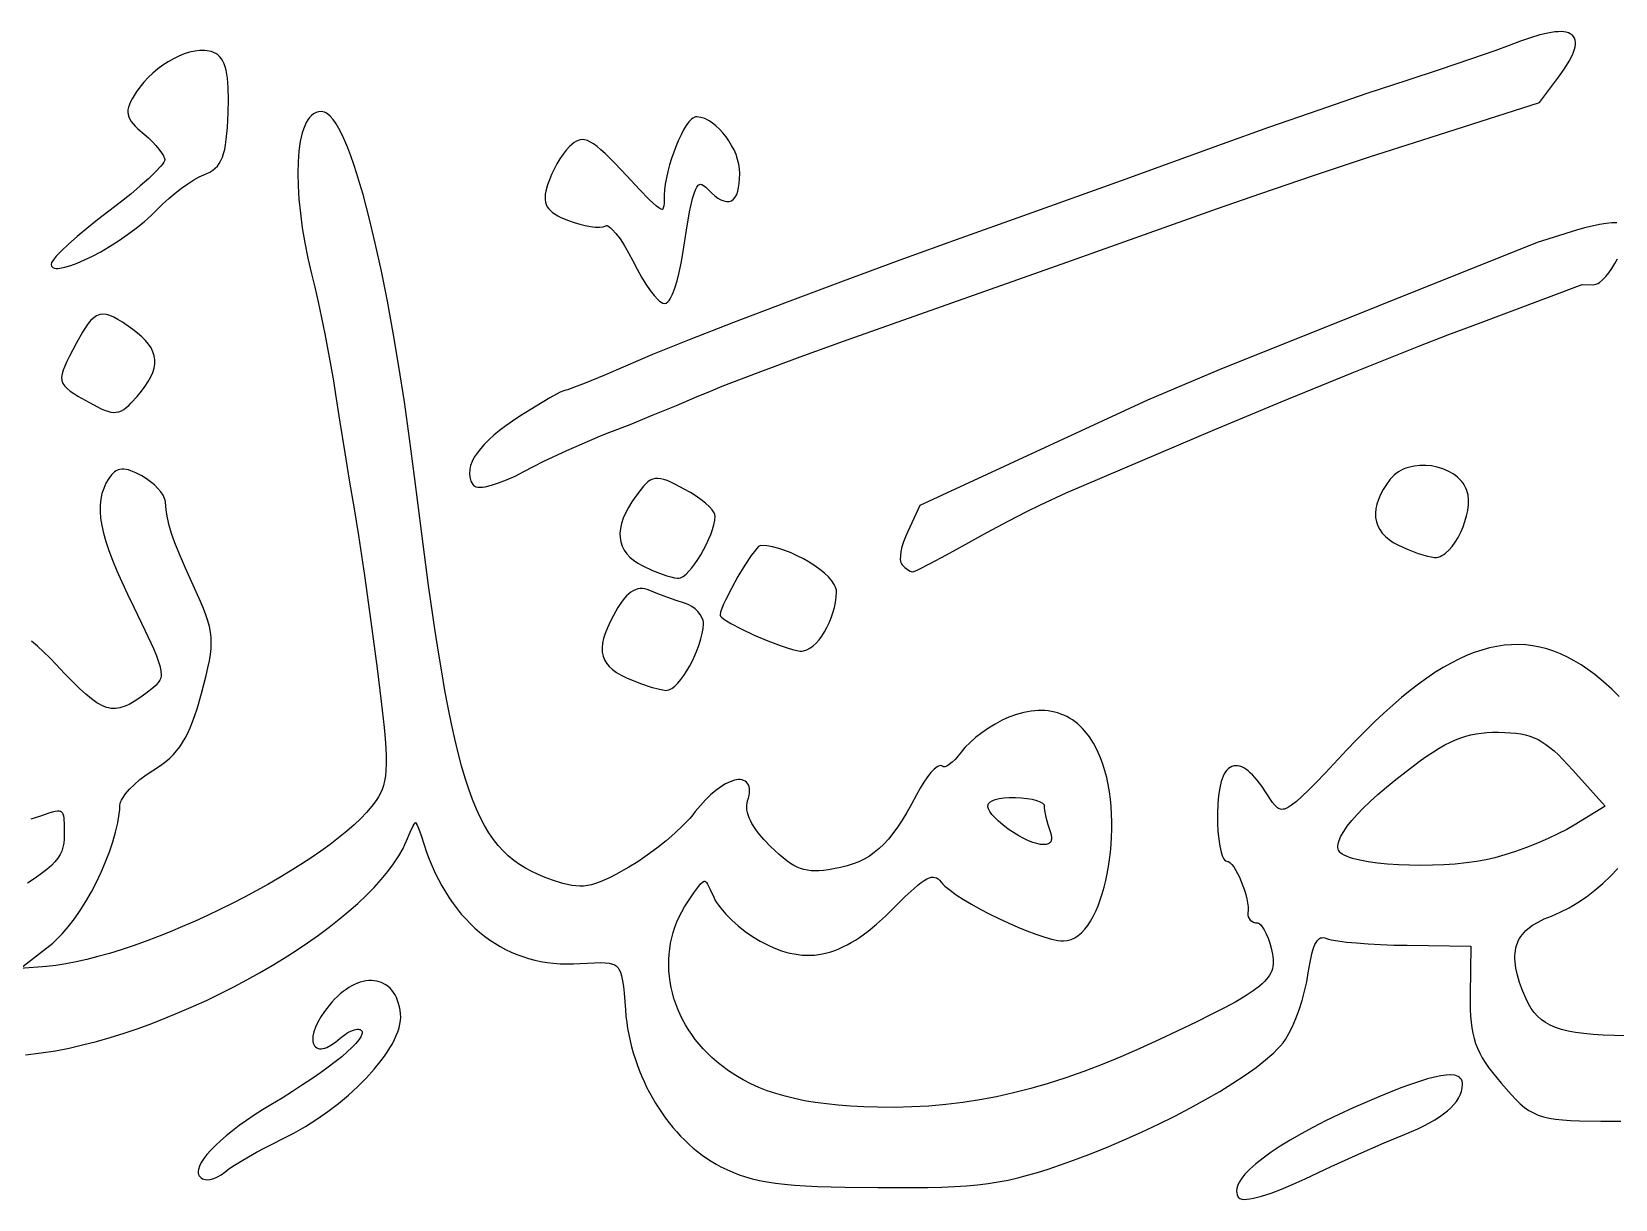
# Model space of a CAD drawing. Extents: x -592 to 638, y 287 to 852.
# Drawn here: x 209.3 to 291.5, y 592.1 to 652.8 of the extents above; entities that cross this region are included whole.
import ezdxf

# ---------------------------------------------------------------- set-up
doc = ezdxf.new("R2010")
doc.units = 0
doc.layers.add('COUCHE_1', color=18, linetype='CONTINUOUS')

msp = doc.modelspace()

# ---------------------------------------------------------------- linework, layer by layer
at = {"layer": 'COUCHE_1'}
for points in [[(288.997, 652.722), (288.87, 652.743), (288.731, 652.752), (288.58, 652.75), (288.414, 652.737), (288.048, 652.68), (287.625, 652.58), (287.149, 652.437), (286.618, 652.252), (286.035, 652.025), (285.287, 651.749), (284.036, 651.317), (282.455, 650.788), (280.718, 650.221), (278.645, 649.535), (276.148, 648.682), (273.54, 647.769), (271.137, 646.907), (265.893, 645.009), (260.759, 643.171), (257.57, 642.029), (254.396, 640.875), (251.318, 639.739), (248.416, 638.652), (245.768, 637.642), (243.455, 636.741), (241.556, 635.978), (240.786, 635.657), (240.15, 635.383), (239.022, 634.894), (238.06, 634.494), (237.366, 634.225), (237.158, 634.154), (237.05, 634.13), (236.945, 634.1), (236.764, 634.018), (236.228, 633.728), (235.507, 633.301), (234.674, 632.779), (234.29, 632.524), (233.935, 632.273), (233.611, 632.027), (233.316, 631.785), (233.052, 631.548), (232.818, 631.315), (232.615, 631.086), (232.442, 630.862), (232.299, 630.642), (232.188, 630.426), (232.108, 630.214), (232.061, 630.005), (232.048, 629.801), (232.069, 629.602), (232.125, 629.41), (232.219, 629.221), (232.283, 629.153), (232.374, 629.11), (232.477, 629.089), (232.592, 629.085), (232.722, 629.093), (232.866, 629.115), (233.191, 629.191), (233.564, 629.311), (233.976, 629.472), (234.417, 629.67), (234.875, 629.902), (235.369, 630.159), (235.917, 630.433), (237.107, 630.995), (238.298, 631.522), (238.847, 631.75), (239.341, 631.945), (240.392, 632.354), (241.596, 632.84), (242.805, 633.34), (243.87, 633.794), (244.437, 634.032), (245.176, 634.329), (247.045, 635.05), (249.228, 635.862), (251.474, 636.672), (263.07, 640.781), (270.899, 643.571), (273.134, 644.352), (275.878, 645.282), (278.782, 646.245), (281.499, 647.124), (287.608, 649.068), (288.648, 650.458), (288.932, 650.858), (289.158, 651.221), (289.324, 651.545), (289.386, 651.695), (289.433, 651.835), (289.464, 651.967), (289.481, 652.09), (289.481, 652.207), (289.463, 652.316), (289.428, 652.416), (289.373, 652.505), (289.301, 652.581), (289.212, 652.642), (289.111, 652.688)], [(218.758, 651.677), (218.649, 651.715), (218.535, 651.744), (218.301, 651.774), (218.05, 651.772), (217.789, 651.739), (217.519, 651.679), (217.244, 651.592), (216.964, 651.48), (216.684, 651.345), (216.406, 651.188), (216.133, 651.011), (215.866, 650.816), (215.61, 650.603), (215.367, 650.374), (215.139, 650.13), (214.93, 649.873), (214.742, 649.605), (214.535, 649.263), (214.454, 649.11), (214.391, 648.967), (214.344, 648.831), (214.316, 648.7), (214.308, 648.572), (214.322, 648.446), (214.356, 648.323), (214.412, 648.203), (214.488, 648.085), (214.582, 647.965), (214.696, 647.843), (214.83, 647.713), (215.156, 647.43), (215.378, 647.236), (215.583, 647.036), (215.767, 646.835), (215.928, 646.64), (216.059, 646.457), (216.155, 646.294), (216.213, 646.157), (216.226, 646.107), (216.229, 646.074), (216.22, 646.039), (216.183, 645.971), (216.116, 645.875), (216.02, 645.759), (215.751, 645.472), (215.393, 645.129), (214.959, 644.741), (214.46, 644.319), (213.911, 643.877), (213.32, 643.423), (212.728, 642.969), (212.175, 642.525), (211.673, 642.104), (211.234, 641.717), (210.87, 641.373), (210.593, 641.084), (210.489, 640.96), (210.41, 640.852), (210.355, 640.755), (210.33, 640.659), (210.351, 640.566), (210.414, 640.499), (210.494, 640.464), (210.581, 640.451), (210.678, 640.451), (210.788, 640.463), (211.041, 640.516), (211.343, 640.607), (211.687, 640.733), (212.066, 640.893), (212.471, 641.085), (212.904, 641.316), (213.361, 641.587), (213.828, 641.888), (214.291, 642.21), (214.738, 642.544), (215.154, 642.878), (215.526, 643.205), (215.839, 643.511), (216.13, 643.803), (216.443, 644.089), (216.77, 644.365), (217.101, 644.622), (217.426, 644.854), (217.733, 645.052), (218.012, 645.208), (218.256, 645.317), (218.42, 645.384), (218.575, 645.462), (218.716, 645.55), (218.844, 645.653), (218.958, 645.77), (219.059, 645.905), (219.147, 646.057), (219.222, 646.229), (219.286, 646.421), (219.341, 646.637), (219.387, 646.878), (219.425, 647.147), (219.482, 647.774), (219.52, 648.54), (219.534, 649.234), (219.522, 649.827), (219.505, 650.09), (219.482, 650.329), (219.45, 650.547), (219.411, 650.744), (219.364, 650.922), (219.308, 651.082), (219.242, 651.224), (219.166, 651.348), (219.079, 651.456), (218.982, 651.547), (218.874, 651.621)], [(236.493, 643.274), (236.638, 643.19), (236.803, 643.106), (237.189, 642.941), (237.485, 642.834), (237.779, 642.745), (238.065, 642.676), (238.336, 642.628), (238.585, 642.601), (238.805, 642.597), (238.989, 642.62), (239.072, 642.643), (239.129, 642.67), (239.157, 642.679), (239.186, 642.677), (239.236, 642.659), (239.301, 642.62), (239.379, 642.56), (239.464, 642.481), (239.658, 642.266), (239.868, 641.988), (240.089, 641.653), (240.313, 641.271), (240.535, 640.847), (240.759, 640.413), (240.988, 640.006), (241.216, 639.637), (241.436, 639.313), (241.642, 639.044), (241.829, 638.837), (241.917, 638.757), (242, 638.695), (242.084, 638.652), (242.174, 638.633), (242.266, 638.655), (242.345, 638.71), (242.413, 638.785), (242.477, 638.88), (242.599, 639.122), (242.719, 639.436), (242.835, 639.813), (242.944, 640.244), (243.043, 640.718), (243.127, 641.225), (243.315, 642.447), (243.481, 643.394), (243.56, 643.769), (243.637, 644.085), (243.712, 644.341), (243.788, 644.539), (243.862, 644.682), (243.934, 644.773), (243.962, 644.797), (243.99, 644.812), (244.017, 644.821), (244.044, 644.823), (244.076, 644.819), (244.111, 644.808), (244.205, 644.758), (244.315, 644.672), (244.443, 644.549), (244.621, 644.376), (244.791, 644.228), (244.952, 644.109), (245.105, 644.019), (245.251, 643.957), (245.392, 643.927), (245.528, 643.931), (245.653, 643.973), (245.763, 644.052), (245.852, 644.161), (245.925, 644.297), (245.982, 644.46), (246.027, 644.649), (246.059, 644.865), (246.079, 645.109), (246.088, 645.383), (246.077, 645.623), (246.039, 645.869), (245.976, 646.117), (245.892, 646.365), (245.787, 646.609), (245.664, 646.847), (245.525, 647.077), (245.372, 647.296), (245.207, 647.502), (245.032, 647.692), (244.849, 647.862), (244.66, 648.012), (244.465, 648.136), (244.266, 648.234), (244.066, 648.301), (243.862, 648.333), (243.786, 648.327), (243.711, 648.3), (243.641, 648.258), (243.571, 648.202), (243.44, 648.062), (243.306, 647.877), (243.172, 647.655), (243.038, 647.401), (242.906, 647.119), (242.778, 646.816), (242.657, 646.495), (242.543, 646.164), (242.441, 645.827), (242.351, 645.49), (242.276, 645.159), (242.219, 644.838), (242.181, 644.534), (242.166, 644.254), (242.152, 643.848), (242.136, 643.701), (242.113, 643.596), (242.084, 643.532), (242.077, 643.523), (242.07, 643.519), (242.064, 643.517), (242.055, 643.516), (241.989, 643.536), (241.888, 643.593), (241.754, 643.695), (241.588, 643.842), (241.388, 644.033), (240.882, 644.554), (240.218, 645.265), (239.6, 645.92), (239.095, 646.422), (238.877, 646.621), (238.679, 646.786), (238.498, 646.918), (238.331, 647.02), (238.173, 647.091), (238.022, 647.133), (237.877, 647.143), (237.738, 647.122), (237.605, 647.071), (237.48, 646.996), (237.358, 646.899), (237.236, 646.782), (237.075, 646.6), (236.912, 646.384), (236.75, 646.142), (236.593, 645.881), (236.446, 645.609), (236.313, 645.334), (236.198, 645.062), (236.105, 644.802), (236.015, 644.462), (235.988, 644.307), (235.975, 644.162), (235.978, 644.026), (235.997, 643.896), (236.035, 643.774), (236.091, 643.66), (236.165, 643.553), (236.257, 643.455), (236.366, 643.362)], [(211.722, 633.824), (212.28, 633.509), (212.734, 633.264), (212.929, 633.168), (213.107, 633.091), (213.271, 633.032), (213.424, 632.993), (213.57, 632.975), (213.709, 632.979), (213.844, 633.007), (213.974, 633.058), (214.101, 633.13), (214.227, 633.224), (214.356, 633.338), (214.491, 633.473), (214.792, 633.807), (215.014, 634.074), (215.207, 634.331), (215.369, 634.577), (215.5, 634.815), (215.601, 635.046), (215.67, 635.271), (215.706, 635.492), (215.71, 635.707), (215.68, 635.918), (215.616, 636.124), (215.52, 636.325), (215.391, 636.521), (215.232, 636.714), (215.041, 636.905), (214.82, 637.096), (214.568, 637.288), (214.026, 637.662), (213.792, 637.807), (213.579, 637.922), (213.381, 638.006), (213.196, 638.058), (213.019, 638.074), (212.849, 638.053), (212.689, 637.991), (212.538, 637.892), (212.394, 637.758), (212.252, 637.59), (212.109, 637.386), (211.96, 637.145), (211.63, 636.552), (211.278, 635.887), (211.141, 635.614), (211.031, 635.374), (210.949, 635.162), (210.896, 634.97), (210.874, 634.794), (210.888, 634.63), (210.941, 634.479), (211.031, 634.34), (211.154, 634.211), (211.31, 634.086), (211.499, 633.959)], [(279.216, 627.088), (279.317, 626.891), (279.449, 626.706), (279.61, 626.533), (279.8, 626.372), (280.018, 626.223), (280.263, 626.088), (280.519, 625.966), (280.785, 625.852), (281.31, 625.653), (281.559, 625.573), (281.788, 625.509), (281.99, 625.465), (282.161, 625.442), (282.258, 625.444), (282.356, 625.462), (282.452, 625.493), (282.547, 625.537), (282.639, 625.593), (282.732, 625.661), (282.906, 625.821), (283.075, 626.015), (283.235, 626.238), (283.384, 626.484), (283.52, 626.749), (283.64, 627.026), (283.743, 627.311), (283.826, 627.6), (283.886, 627.886), (283.921, 628.166), (283.928, 628.433), (283.903, 628.683), (283.876, 628.803), (283.841, 628.915), (283.786, 629.047), (283.719, 629.172), (283.641, 629.291), (283.554, 629.402), (283.458, 629.507), (283.354, 629.605), (283.242, 629.696), (283.122, 629.781), (282.869, 629.927), (282.594, 630.044), (282.305, 630.133), (282.007, 630.193), (281.704, 630.222), (281.401, 630.22), (281.103, 630.187), (280.816, 630.121), (280.676, 630.074), (280.541, 630.02), (280.412, 629.956), (280.288, 629.884), (280.171, 629.802), (280.06, 629.711), (279.958, 629.611), (279.865, 629.502), (279.667, 629.232), (279.498, 628.968), (279.359, 628.709), (279.248, 628.457), (279.167, 628.211), (279.116, 627.971), (279.095, 627.738), (279.104, 627.513), (279.144, 627.296)], [(244.66, 627.905), (244.509, 628.075), (244.314, 628.255), (244.081, 628.441), (243.814, 628.63), (243.519, 628.817), (243.204, 628.995), (242.711, 629.251), (242.502, 629.351), (242.314, 629.431), (242.143, 629.492), (241.985, 629.532), (241.837, 629.549), (241.697, 629.542), (241.563, 629.51), (241.437, 629.452), (241.317, 629.371), (241.2, 629.267), (241.082, 629.141), (240.96, 628.993), (240.687, 628.626), (240.48, 628.323), (240.302, 628.029), (240.154, 627.746), (240.036, 627.472), (239.949, 627.207), (239.892, 626.952), (239.866, 626.706), (239.871, 626.47), (239.909, 626.244), (239.979, 626.029), (240.081, 625.825), (240.214, 625.635), (240.378, 625.458), (240.571, 625.293), (240.795, 625.142), (241.047, 625.003), (241.558, 624.767), (242.063, 624.569), (242.298, 624.489), (242.51, 624.425), (242.694, 624.381), (242.848, 624.358), (242.922, 624.362), (243.001, 624.382), (243.145, 624.455), (243.295, 624.57), (243.447, 624.72), (243.603, 624.9), (243.76, 625.107), (243.915, 625.335), (244.066, 625.58), (244.211, 625.837), (244.347, 626.101), (244.47, 626.369), (244.578, 626.634), (244.668, 626.893), (244.737, 627.141), (244.783, 627.374), (244.801, 627.592), (244.79, 627.668), (244.76, 627.749)], [(248.752, 625.674), (248.428, 625.8), (248.106, 625.904), (247.79, 625.984), (247.486, 626.036), (247.187, 626.057), (247.125, 626.04), (247.065, 626.001), (246.956, 625.895), (246.827, 625.738), (246.68, 625.538), (246.348, 625.035), (245.992, 624.445), (245.648, 623.831), (245.355, 623.258), (245.238, 623.006), (245.148, 622.786), (245.087, 622.604), (245.061, 622.449), (245.085, 622.384), (245.129, 622.334), (245.24, 622.246), (245.404, 622.139), (245.617, 622.015), (246.164, 621.728), (246.832, 621.411), (247.551, 621.104), (248.238, 620.845), (248.546, 620.742), (248.817, 620.66), (249.044, 620.604), (249.22, 620.576), (249.306, 620.575), (249.395, 620.585), (249.563, 620.636), (249.73, 620.724), (249.892, 620.843), (250.05, 620.99), (250.202, 621.162), (250.348, 621.357), (250.485, 621.57), (250.613, 621.801), (250.731, 622.045), (250.835, 622.3), (250.925, 622.563), (250.999, 622.833), (251.055, 623.104), (251.092, 623.376), (251.107, 623.648), (251.1, 623.742), (251.077, 623.84), (251.041, 623.937), (250.991, 624.037), (250.861, 624.231), (250.688, 624.428), (250.481, 624.625), (250.242, 624.82), (249.978, 625.011), (249.692, 625.195), (249.389, 625.368), (249.074, 625.529)], [(239.526, 622.42), (239.357, 622.09), (239.216, 621.783), (239.102, 621.497), (239.017, 621.231), (238.962, 620.982), (238.937, 620.748), (238.944, 620.528), (238.985, 620.32), (239.06, 620.126), (239.169, 619.945), (239.31, 619.777), (239.484, 619.62), (239.69, 619.472), (239.927, 619.331), (240.198, 619.194), (240.502, 619.059), (240.991, 618.87), (241.48, 618.709), (241.912, 618.592), (242.093, 618.556), (242.244, 618.536), (242.322, 618.539), (242.401, 618.559), (242.479, 618.591), (242.559, 618.636), (242.712, 618.753), (242.868, 618.907), (243.025, 619.094), (243.182, 619.309), (243.336, 619.546), (243.485, 619.803), (243.627, 620.074), (243.76, 620.354), (243.879, 620.64), (243.984, 620.926), (244.071, 621.207), (244.138, 621.481), (244.181, 621.741), (244.198, 621.985), (244.194, 622.071), (244.178, 622.159), (244.12, 622.325), (244.028, 622.485), (243.907, 622.636), (243.762, 622.773), (243.595, 622.893), (243.411, 622.993), (243.217, 623.067), (242.787, 623.205), (242.305, 623.374), (241.827, 623.554), (241.41, 623.723), (241.284, 623.77), (241.157, 623.803), (241.031, 623.82), (240.907, 623.82), (240.784, 623.802), (240.664, 623.765), (240.547, 623.71), (240.432, 623.638), (240.32, 623.548), (240.209, 623.441), (240.099, 623.317), (239.987, 623.174), (239.762, 622.836)], [(286.939, 610.381), (286.368, 610.174), (285.813, 609.991), (285.291, 609.839), (284.837, 609.732), (284.337, 609.643), (283.801, 609.569), (283.236, 609.513), (282.651, 609.472), (282.055, 609.448), (281.456, 609.44), (280.863, 609.447), (280.284, 609.47), (279.728, 609.508), (279.203, 609.561), (278.718, 609.629), (278.282, 609.711), (277.902, 609.808), (277.738, 609.86), (277.592, 609.916), (277.465, 609.974), (277.359, 610.034), (277.297, 610.08), (277.247, 610.129), (277.207, 610.183), (277.178, 610.241), (277.157, 610.305), (277.146, 610.376), (277.145, 610.455), (277.154, 610.541), (277.174, 610.634), (277.205, 610.734), (277.302, 610.958), (277.444, 611.205), (277.631, 611.476), (277.863, 611.768), (278.139, 612.081), (278.459, 612.412), (278.821, 612.762), (279.225, 613.13), (279.671, 613.513), (280.158, 613.912), (280.684, 614.326), (281.439, 614.889), (281.781, 615.13), (282.104, 615.344), (282.411, 615.535), (282.703, 615.701), (282.984, 615.846), (283.257, 615.969), (283.524, 616.073), (283.789, 616.159), (284.054, 616.228), (284.322, 616.281), (284.597, 616.319), (284.882, 616.344), (285.179, 616.357), (285.491, 616.358), (285.815, 616.35), (286.114, 616.333), (286.391, 616.307), (286.647, 616.27), (286.886, 616.22), (287.112, 616.156), (287.328, 616.077), (287.537, 615.981), (287.742, 615.867), (287.947, 615.731), (288.155, 615.574), (288.369, 615.393), (288.591, 615.186), (288.825, 614.952), (289.34, 614.395), (291.017, 612.517), (289.416, 611.532), (289.027, 611.31), (288.569, 611.077), (288.056, 610.84), (287.507, 610.605)], [(262.102, 610.565), (261.993, 610.533), (261.857, 610.523), (261.695, 610.536), (261.509, 610.573), (261.301, 610.636), (261.076, 610.725), (260.833, 610.839), (260.577, 610.978), (260.308, 611.144), (260.03, 611.334), (259.752, 611.543), (259.516, 611.74), (259.323, 611.924), (259.173, 612.093), (259.065, 612.245), (258.997, 612.382), (258.979, 612.439), (258.97, 612.492), (258.969, 612.54), (258.976, 612.583), (258.989, 612.623), (259.01, 612.661), (259.04, 612.699), (259.077, 612.733), (259.191, 612.805), (259.347, 612.865), (259.548, 612.914), (259.791, 612.949), (260.077, 612.968), (260.405, 612.972), (260.718, 612.958), (261.009, 612.926), (261.271, 612.879), (261.496, 612.819), (261.677, 612.749), (261.808, 612.673), (261.848, 612.64), (261.873, 612.609), (261.885, 612.585), (261.89, 612.555), (261.895, 612.442), (261.913, 612.294), (261.979, 611.952), (262.078, 611.574), (262.198, 611.207), (262.253, 611.024), (262.272, 610.874), (262.271, 610.814), (262.263, 610.76), (262.249, 610.714), (262.23, 610.674), (262.206, 610.64), (262.176, 610.611), (262.141, 610.585)], [(222.31, 595.222), (222.929, 595.538), (223.537, 595.887), (224.128, 596.263), (224.699, 596.663), (225.246, 597.081), (225.764, 597.514), (226.249, 597.957), (226.698, 598.407), (227.106, 598.858), (227.469, 599.306), (227.634, 599.529), (227.784, 599.749), (227.922, 599.967), (228.046, 600.182), (228.156, 600.393), (228.251, 600.6), (228.33, 600.803), (228.394, 601.001), (228.441, 601.194), (228.47, 601.382), (228.481, 601.564), (228.474, 601.737), (228.449, 601.927), (228.414, 602.105), (228.37, 602.273), (228.317, 602.431), (228.255, 602.578), (228.185, 602.714), (228.106, 602.84), (228.02, 602.955), (227.925, 603.058), (227.824, 603.15), (227.716, 603.231), (227.602, 603.3), (227.482, 603.356), (227.357, 603.401), (227.227, 603.434), (227.094, 603.454), (226.957, 603.463), (226.817, 603.459), (226.674, 603.443), (226.53, 603.416), (226.383, 603.376), (226.236, 603.325), (226.087, 603.262), (225.938, 603.188), (225.788, 603.101), (225.639, 603.003), (225.49, 602.894), (225.341, 602.772), (225.194, 602.639), (225.048, 602.494), (224.904, 602.337), (224.761, 602.168), (224.529, 601.863), (224.336, 601.57), (224.179, 601.293), (224.058, 601.033), (223.973, 600.794), (223.924, 600.577), (223.91, 600.385), (223.917, 600.295), (223.934, 600.213), (223.962, 600.137), (224.002, 600.07), (224.054, 600.012), (224.117, 599.967), (224.19, 599.936), (224.269, 599.92), (224.354, 599.918), (224.443, 599.929), (224.537, 599.953), (224.637, 599.989), (224.849, 600.097), (225.086, 600.256), (225.344, 600.466), (225.545, 600.629), (225.738, 600.757), (225.919, 600.85), (226.083, 600.909), (226.226, 600.933), (226.283, 600.933), (226.334, 600.926), (226.377, 600.912), (226.412, 600.892), (226.441, 600.867), (226.465, 600.835), (226.477, 600.808), (226.482, 600.775), (226.48, 600.732), (226.468, 600.682), (226.408, 600.546), (226.302, 600.383), (226.147, 600.196), (225.947, 599.986), (225.702, 599.756), (225.414, 599.508), (225.085, 599.243), (224.717, 598.962), (224.309, 598.667), (223.864, 598.358), (223.384, 598.037), (222.869, 597.704), (222.32, 597.361), (221.738, 597.008), (221.298, 596.739), (220.877, 596.467), (220.477, 596.195), (220.1, 595.924), (219.748, 595.657), (219.423, 595.395), (219.125, 595.14), (218.858, 594.892), (218.621, 594.654), (218.418, 594.427), (218.25, 594.212), (218.118, 594.01), (218.024, 593.821), (217.972, 593.646), (217.962, 593.557), (217.966, 593.474), (217.985, 593.395), (218.019, 593.321), (218.066, 593.258), (218.123, 593.206), (218.189, 593.167), (218.261, 593.139), (218.338, 593.123), (218.421, 593.117), (218.589, 593.132), (218.77, 593.182), (218.959, 593.263), (219.153, 593.374), (219.343, 593.513), (219.562, 593.675), (219.847, 593.865), (220.188, 594.077), (220.574, 594.305), (220.991, 594.54), (221.428, 594.776), (221.871, 595.005)], [(278.212, 594.442), (279.538, 595.024), (280.598, 595.466), (280.958, 595.616), (281.297, 595.766), (281.611, 595.917), (281.902, 596.07), (282.169, 596.223), (282.414, 596.378), (282.636, 596.534), (282.835, 596.693), (283.011, 596.854), (283.166, 597.018), (283.297, 597.185), (283.407, 597.355), (283.494, 597.529), (283.557, 597.706), (283.598, 597.887), (283.616, 598.071), (283.612, 598.157), (283.596, 598.239), (283.564, 598.314), (283.518, 598.381), (283.458, 598.438), (283.387, 598.483), (283.307, 598.517), (283.215, 598.542), (283.013, 598.564), (282.769, 598.555), (282.486, 598.516), (282.16, 598.447), (281.791, 598.35), (281.377, 598.223), (280.919, 598.067), (280.415, 597.882), (279.864, 597.667), (279.267, 597.422), (277.933, 596.843), (277.199, 596.507), (276.505, 596.171), (275.851, 595.837), (275.24, 595.506), (274.673, 595.179), (274.153, 594.859), (273.681, 594.546), (273.26, 594.242), (272.891, 593.949), (272.576, 593.666), (272.317, 593.397), (272.209, 593.266), (272.115, 593.138), (272.037, 593.014), (271.974, 592.892), (271.926, 592.773), (271.896, 592.656), (271.883, 592.541), (271.89, 592.43), (271.917, 592.323), (271.969, 592.214), (272.044, 592.145), (272.15, 592.109), (272.272, 592.097), (272.412, 592.103), (272.574, 592.123), (272.758, 592.158), (273.18, 592.267), (273.673, 592.426), (274.222, 592.631), (274.815, 592.878), (275.436, 593.162), (276.788, 593.796)]]:
    msp.add_lwpolyline(points, close=True, dxfattribs=at)
for points in [[(291.752, 618.211), (291.361, 618.597), (290.936, 618.978), (290.477, 619.354), (290.126, 619.617), (289.774, 619.856), (289.421, 620.071), (289.067, 620.262), (288.711, 620.429), (288.353, 620.572), (287.993, 620.69), (287.63, 620.784), (287.265, 620.853), (286.897, 620.897), (286.526, 620.916), (286.152, 620.909), (285.774, 620.878), (285.393, 620.821), (285.008, 620.739), (284.619, 620.632), (284.226, 620.499), (283.828, 620.342), (283.426, 620.158), (283.018, 619.95), (282.605, 619.716), (282.186, 619.456), (281.761, 619.171), (281.329, 618.86), (280.891, 618.523), (280.446, 618.161), (279.993, 617.772), (279.533, 617.358), (279.065, 616.918), (278.588, 616.451), (278.103, 615.958), (277.609, 615.44), (276.479, 614.237), (276.019, 613.757), (275.621, 613.353), (275.279, 613.022), (274.986, 612.761), (274.739, 612.568), (274.531, 612.438), (274.444, 612.397), (274.365, 612.37), (274.294, 612.356), (274.23, 612.353), (274.172, 612.36), (274.116, 612.377), (274.06, 612.405), (274.005, 612.442), (273.883, 612.559), (273.756, 612.719), (273.458, 613.168), (273.2, 613.552), (272.951, 613.878), (272.712, 614.144), (272.595, 614.257), (272.481, 614.354), (272.369, 614.437), (272.259, 614.505), (272.151, 614.558), (272.044, 614.596), (271.938, 614.619), (271.834, 614.624), (271.732, 614.612), (271.635, 614.582), (271.543, 614.535), (271.459, 614.472), (271.381, 614.394), (271.31, 614.302), (271.245, 614.197), (271.187, 614.078), (271.133, 613.946), (271.085, 613.799), (271.006, 613.468), (270.946, 613.081), (270.908, 612.639), (270.89, 612.142), (270.893, 611.659), (270.915, 611.208), (270.954, 610.798), (271.008, 610.438), (271.075, 610.136), (271.156, 609.902), (271.205, 609.808), (271.261, 609.732), (271.333, 609.673), (271.407, 609.653), (271.446, 609.648), (271.47, 609.639), (271.547, 609.585), (271.636, 609.494), (271.733, 609.367), (271.833, 609.21), (271.933, 609.029), (272.031, 608.828), (272.124, 608.613), (272.21, 608.388), (272.288, 608.159), (272.356, 607.931), (272.411, 607.707), (272.451, 607.494), (272.476, 607.297), (272.483, 607.12), (272.47, 606.961), (272.467, 606.867), (272.488, 606.768), (272.531, 606.679), (272.594, 606.602), (272.673, 606.54), (272.765, 606.493), (272.867, 606.464), (272.967, 606.454), (273.002, 606.448), (273.034, 606.435), (273.074, 606.409), (273.118, 606.371), (273.219, 606.252), (273.323, 606.092), (273.426, 605.893), (273.523, 605.664), (273.61, 605.411), (273.684, 605.139), (273.746, 604.839), (273.78, 604.564), (273.784, 604.438), (273.78, 604.316), (273.766, 604.198), (273.742, 604.084), (273.707, 603.972), (273.66, 603.861), (273.601, 603.75), (273.528, 603.639), (273.44, 603.526), (273.337, 603.411), (273.217, 603.294), (273.08, 603.175), (272.747, 602.923), (272.337, 602.653), (271.841, 602.361), (271.255, 602.041), (270.572, 601.69), (269.786, 601.301), (267.882, 600.392), (266.864, 599.925), (265.872, 599.493), (264.902, 599.097), (263.953, 598.736), (263.021, 598.408), (262.105, 598.114), (261.201, 597.853), (260.308, 597.624), (259.423, 597.427), (258.543, 597.261), (257.666, 597.125), (256.789, 597.019), (255.91, 596.942), (255.027, 596.894), (254.136, 596.874), (253.236, 596.881), (252.52, 596.905), (251.84, 596.94), (251.196, 596.99), (250.585, 597.052), (250.005, 597.129), (249.455, 597.22), (248.932, 597.327), (248.435, 597.449), (247.961, 597.587), (247.509, 597.741), (247.077, 597.913), (246.663, 598.102), (246.264, 598.309), (245.879, 598.535), (245.505, 598.78), (245.142, 599.045), (244.883, 599.251), (244.637, 599.466), (244.403, 599.689), (244.182, 599.92), (243.973, 600.158), (243.776, 600.402), (243.592, 600.652), (243.421, 600.908), (243.263, 601.17), (243.118, 601.436), (242.986, 601.706), (242.867, 601.98), (242.761, 602.257), (242.668, 602.537), (242.589, 602.82), (242.523, 603.105), (242.471, 603.391), (242.433, 603.678), (242.408, 603.966), (242.397, 604.253), (242.4, 604.541), (242.418, 604.828), (242.449, 605.113), (242.494, 605.397), (242.554, 605.678), (242.628, 605.957), (242.717, 606.233), (242.82, 606.505), (242.938, 606.773), (243.07, 607.037), (243.218, 607.296), (243.381, 607.551), (243.706, 608.026), (243.955, 608.365), (244.053, 608.482), (244.136, 608.563), (244.2, 608.609), (244.241, 608.624), (244.268, 608.622), (244.302, 608.604), (244.351, 608.554), (244.409, 608.47), (244.552, 608.195), (244.731, 607.795), (244.798, 607.66), (244.882, 607.518), (244.982, 607.371), (245.096, 607.22), (245.361, 606.914), (245.669, 606.604), (246.01, 606.3), (246.374, 606.011), (246.753, 605.746), (247.137, 605.514), (247.59, 605.281), (247.814, 605.18), (248.035, 605.091), (248.255, 605.012), (248.473, 604.945), (248.689, 604.888), (248.904, 604.843), (249.118, 604.809), (249.331, 604.787), (249.543, 604.776), (249.755, 604.777), (249.966, 604.789), (250.177, 604.813), (250.388, 604.849), (250.599, 604.897), (250.81, 604.956), (251.021, 605.027), (251.233, 605.11), (251.445, 605.205), (251.658, 605.311), (251.872, 605.43), (252.088, 605.56), (252.306, 605.703), (252.745, 606.022), (253.193, 606.39), (253.652, 606.807), (254.122, 607.271), (254.675, 607.825), (255.133, 608.252), (255.33, 608.419), (255.507, 608.556), (255.666, 608.665), (255.807, 608.745), (255.932, 608.799), (256.04, 608.828), (256.135, 608.835), (256.22, 608.823), (256.3, 608.793), (256.381, 608.742), (256.462, 608.67), (256.549, 608.572), (256.635, 608.475), (256.742, 608.371), (257.005, 608.152), (257.328, 607.919), (257.703, 607.676), (258.119, 607.426), (258.57, 607.175), (259.044, 606.925), (259.533, 606.683), (260.028, 606.452), (260.519, 606.237), (260.997, 606.041), (261.454, 605.87), (261.88, 605.729), (262.266, 605.62), (262.603, 605.55), (262.753, 605.531), (262.891, 605.523), (263.093, 605.539), (263.291, 605.593), (263.481, 605.68), (263.662, 605.799), (263.835, 605.948), (263.998, 606.123), (264.154, 606.324), (264.301, 606.548), (264.44, 606.795), (264.571, 607.062), (264.693, 607.348), (264.806, 607.651), (264.911, 607.971), (265.006, 608.305), (265.092, 608.652), (265.168, 609.011), (265.234, 609.379), (265.29, 609.756), (265.336, 610.139), (265.37, 610.528), (265.393, 610.92), (265.405, 611.315), (265.405, 611.71), (265.393, 612.104), (265.369, 612.496), (265.331, 612.883), (265.281, 613.265), (265.217, 613.64), (265.139, 614.005), (265.047, 614.361), (264.941, 614.705), (264.819, 615.035), (264.645, 615.43), (264.452, 615.792), (264.24, 616.121), (264.011, 616.414), (263.888, 616.549), (263.762, 616.675), (263.632, 616.792), (263.497, 616.9), (263.358, 616.999), (263.215, 617.09), (263.068, 617.171), (262.917, 617.243), (262.762, 617.306), (262.603, 617.36), (262.441, 617.405), (262.276, 617.44), (262.107, 617.466), (261.935, 617.483), (261.76, 617.491), (261.582, 617.489), (261.401, 617.478), (261.216, 617.457), (260.842, 617.388), (260.456, 617.282), (260.06, 617.138), (259.71, 616.98), (259.352, 616.788), (258.997, 616.571), (258.654, 616.336), (258.332, 616.088), (258.042, 615.836), (257.793, 615.586), (257.686, 615.462), (257.595, 615.345), (257.432, 615.133), (257.27, 614.95), (257.113, 614.799), (256.967, 614.681), (256.838, 614.601), (256.731, 614.56), (256.698, 614.555), (256.673, 614.556), (256.658, 614.561), (256.632, 614.58), (256.573, 614.618), (256.487, 614.627), (256.407, 614.606), (256.329, 614.566), (256.179, 614.446), (256.013, 614.269), (255.834, 614.041), (255.646, 613.766), (255.453, 613.451), (255.261, 613.101), (255.004, 612.622), (254.755, 612.185), (254.513, 611.786), (254.275, 611.425), (254.038, 611.099), (253.802, 610.806), (253.564, 610.545), (253.321, 610.313), (253.072, 610.108), (252.815, 609.928), (252.547, 609.771), (252.266, 609.635), (251.969, 609.518), (251.654, 609.418), (251.318, 609.334), (250.96, 609.263), (250.688, 609.219), (250.436, 609.187), (250.204, 609.167), (249.989, 609.16), (249.789, 609.167), (249.599, 609.189), (249.418, 609.226), (249.243, 609.28), (249.069, 609.351), (248.895, 609.44), (248.718, 609.549), (248.534, 609.679), (248.341, 609.831), (248.139, 610.006), (247.689, 610.43), (247.34, 610.793), (247.048, 611.139), (246.925, 611.305), (246.815, 611.466), (246.719, 611.623), (246.638, 611.775), (246.571, 611.921), (246.519, 612.062), (246.481, 612.198), (246.456, 612.328), (246.445, 612.452), (246.448, 612.571), (246.463, 612.684), (246.493, 612.797), (246.536, 612.941), (246.568, 613.079), (246.587, 613.206), (246.594, 613.324), (246.589, 613.432), (246.571, 613.532), (246.539, 613.621), (246.494, 613.701), (246.436, 613.768), (246.367, 613.822), (246.288, 613.861), (246.202, 613.886), (246.11, 613.898), (246.014, 613.897), (245.913, 613.885), (245.806, 613.863), (245.585, 613.788), (245.347, 613.674), (245.097, 613.522), (244.838, 613.334), (244.572, 613.11), (244.304, 612.852), (244.038, 612.559), (243.777, 612.236), (243.642, 612.065), (243.489, 611.888), (243.13, 611.511), (242.716, 611.12), (242.26, 610.724), (241.778, 610.337), (241.285, 609.97), (240.793, 609.636), (240.319, 609.346), (239.644, 608.973), (239.351, 608.822), (239.081, 608.694), (238.833, 608.588), (238.602, 608.504), (238.384, 608.44), (238.177, 608.396), (237.974, 608.372), (237.774, 608.365), (237.57, 608.376), (237.359, 608.403), (237.136, 608.448), (236.9, 608.509), (236.365, 608.679), (235.985, 608.817), (235.624, 608.966), (235.281, 609.127), (234.955, 609.302), (234.644, 609.494), (234.349, 609.706), (234.067, 609.938), (233.799, 610.195), (233.542, 610.478), (233.297, 610.79), (233.062, 611.133), (232.837, 611.509), (232.62, 611.922), (232.411, 612.373), (232.21, 612.864), (232.016, 613.399), (231.827, 613.979), (231.644, 614.607), (231.465, 615.284), (231.29, 616.013), (231.118, 616.797), (230.947, 617.637), (230.779, 618.536), (230.611, 619.496), (230.443, 620.519), (230.274, 621.607), (229.93, 623.991), (229.573, 626.664), (229.197, 629.645), (228.942, 631.617), (228.671, 633.523), (228.387, 635.353), (228.092, 637.1), (227.788, 638.756), (227.477, 640.311), (227.161, 641.758), (226.842, 643.089), (226.523, 644.294), (226.363, 644.849), (226.204, 645.368), (226.046, 645.853), (225.889, 646.301), (225.733, 646.713), (225.578, 647.086), (225.425, 647.421), (225.274, 647.716), (225.123, 647.971), (224.974, 648.184), (224.825, 648.356), (224.675, 648.484), (224.596, 648.533), (224.516, 648.569), (224.435, 648.592), (224.352, 648.601), (224.214, 648.589), (224.083, 648.551), (223.96, 648.488), (223.848, 648.402), (223.746, 648.296), (223.653, 648.17), (223.569, 648.025), (223.493, 647.863), (223.425, 647.684), (223.364, 647.489), (223.311, 647.277), (223.265, 647.05), (223.226, 646.808), (223.194, 646.551), (223.152, 645.997), (223.138, 645.393), (223.153, 644.742), (223.197, 644.051), (223.269, 643.325), (223.37, 642.567), (223.501, 641.785), (223.662, 640.982), (223.852, 640.164), (224.016, 639.481), (224.188, 638.718), (224.534, 637.056), (224.851, 635.383), (224.985, 634.607), (225.097, 633.905), (225.32, 632.459), (225.575, 630.875), (225.829, 629.346), (226.052, 628.064), (226.294, 626.582), (226.602, 624.507), (226.936, 622.113), (227.256, 619.677), (227.468, 617.963), (227.617, 616.6), (227.668, 616.034), (227.704, 615.535), (227.723, 615.098), (227.727, 614.715), (227.715, 614.381), (227.688, 614.089), (227.645, 613.831), (227.587, 613.602), (227.514, 613.393), (227.424, 613.196), (227.319, 613.006), (227.197, 612.815), (226.974, 612.512), (226.709, 612.2), (226.403, 611.879), (226.057, 611.55), (225.675, 611.215), (225.258, 610.875), (224.81, 610.531), (224.333, 610.184), (223.828, 609.836), (223.298, 609.488), (222.746, 609.141), (222.174, 608.797), (221.584, 608.456), (220.978, 608.119), (220.36, 607.789), (219.731, 607.465), (219.093, 607.149), (218.449, 606.843), (217.801, 606.548), (217.152, 606.264), (216.503, 605.993), (215.858, 605.736), (215.218, 605.494), (214.586, 605.269), (213.964, 605.061), (213.355, 604.872), (212.761, 604.703), (212.183, 604.555), (211.626, 604.429), (211.09, 604.327), (210.579, 604.249), (210.094, 604.196), (208.715, 604.081), (210.257, 605.278), (210.417, 605.41), (210.579, 605.556), (210.901, 605.882), (211.22, 606.253), (211.535, 606.663), (211.841, 607.106), (212.136, 607.576), (212.419, 608.068), (212.685, 608.577), (212.932, 609.096), (213.158, 609.621), (213.359, 610.145), (213.534, 610.663), (213.678, 611.17), (213.789, 611.661), (213.864, 612.128), (213.887, 612.353), (213.9, 612.564), (213.911, 612.643), (213.936, 612.728), (213.977, 612.824), (214.033, 612.927), (214.191, 613.156), (214.4, 613.4), (214.652, 613.651), (214.941, 613.901), (215.259, 614.141), (215.601, 614.365), (215.846, 614.521), (216.076, 614.681), (216.29, 614.846), (216.489, 615.018), (216.674, 615.2), (216.845, 615.393), (217.005, 615.599), (217.155, 615.82), (217.295, 616.058), (217.428, 616.316), (217.554, 616.594), (217.675, 616.895), (217.792, 617.222), (217.907, 617.577), (218.136, 618.375), (218.377, 619.306), (218.47, 619.703), (218.544, 620.063), (218.597, 620.394), (218.631, 620.703), (218.642, 620.997), (218.632, 621.281), (218.599, 621.563), (218.543, 621.847), (218.463, 622.142), (218.36, 622.453), (218.233, 622.788), (218.082, 623.154), (217.704, 624.004), (217.305, 624.891), (216.992, 625.609), (216.752, 626.194), (216.576, 626.68), (216.451, 627.101), (216.365, 627.492), (216.306, 627.891), (216.262, 628.336), (216.249, 628.415), (216.223, 628.502), (216.141, 628.672), (216.022, 628.849), (215.87, 629.028), (215.692, 629.204), (215.491, 629.373), (215.272, 629.531), (215.04, 629.672), (214.73, 629.833), (214.461, 629.945), (214.337, 629.985), (214.22, 630.012), (214.109, 630.026), (214.002, 630.027), (213.9, 630.014), (213.803, 629.986), (213.712, 629.944), (213.626, 629.888), (213.546, 629.82), (213.468, 629.739), (213.325, 629.547), (213.176, 629.293), (213.056, 629.03), (212.964, 628.754), (212.902, 628.463), (212.87, 628.154), (212.869, 627.826), (212.898, 627.476), (212.959, 627.101), (213.051, 626.699), (213.175, 626.266), (213.331, 625.799), (213.52, 625.295), (213.742, 624.752), (213.998, 624.167), (214.289, 623.536), (214.614, 622.857), (215.207, 621.634), (215.636, 620.706), (215.792, 620.337), (215.909, 620.023), (215.989, 619.758), (216.032, 619.537), (216.043, 619.35), (216.036, 619.272), (216.022, 619.198), (216.001, 619.129), (215.974, 619.066), (215.893, 618.937), (215.781, 618.811), (215.636, 618.68), (215.247, 618.379), (214.933, 618.151), (214.644, 617.96), (214.376, 617.808), (214.125, 617.695), (214.007, 617.655), (213.891, 617.624), (213.777, 617.603), (213.664, 617.593), (213.551, 617.592), (213.439, 617.602), (213.325, 617.623), (213.208, 617.654), (213.089, 617.697), (212.966, 617.751), (212.84, 617.817), (212.709, 617.895), (212.429, 618.091), (212.125, 618.338), (211.793, 618.639), (211.429, 618.994), (211.027, 619.405), (210.584, 619.875), (210.255, 620.218), (209.932, 620.535), (209.616, 620.827), (209.306, 621.092)], [(291.622, 642.828), (291.372, 642.823), (291.071, 642.792), (290.727, 642.737), (290.349, 642.657), (289.947, 642.556), (289.53, 642.434), (287.495, 641.798), (270.982, 635.193), (267.251, 633.611), (255.437, 628.132), (254.804, 626.79), (254.685, 626.517), (254.586, 626.247), (254.509, 625.989), (254.454, 625.749), (254.424, 625.531), (254.42, 625.34), (254.446, 625.183), (254.476, 625.109), (254.518, 625.053), (254.662, 624.918), (254.803, 624.809), (254.931, 624.732), (254.994, 624.706), (255.067, 624.692), (255.18, 624.732), (255.365, 624.818), (255.966, 625.126), (256.814, 625.58), (257.819, 626.135), (258.917, 626.739), (260.016, 627.325), (260.987, 627.827), (261.705, 628.178), (263.034, 628.794), (270.757, 632.082), (272.424, 632.786), (274.203, 633.526), (277.88, 635.028), (281.345, 636.41), (282.861, 637), (284.16, 637.494), (289.824, 639.612), (290.392, 639.605), (290.473, 639.612), (290.558, 639.637), (290.642, 639.676), (290.726, 639.728), (290.889, 639.86), (291.052, 640.03), (291.214, 640.231), (291.371, 640.457), (291.52, 640.701), (291.66, 640.956)], [(209.299, 611.86), (209.799, 612.026), (210.222, 612.173), (210.391, 612.224), (210.535, 612.258), (210.654, 612.274), (210.746, 612.273), (210.813, 612.258), (210.862, 612.231), (210.902, 612.187), (210.938, 612.119), (210.967, 612.021), (210.989, 611.892), (211.012, 611.537), (211.012, 611.058), (211.003, 610.814), (210.98, 610.59), (210.94, 610.383), (210.879, 610.189), (210.793, 610.002), (210.678, 609.817), (210.528, 609.63), (210.339, 609.436), (210.106, 609.233), (209.826, 609.016), (209.493, 608.782), (209.105, 608.528)], [(208.994, 599.603), (209.807, 599.699), (210.559, 599.818), (211.257, 599.957), (211.964, 600.119), (212.677, 600.303), (213.395, 600.508), (214.116, 600.733), (214.839, 600.977), (215.562, 601.239), (216.284, 601.518), (217.002, 601.813), (217.716, 602.123), (218.423, 602.447), (219.121, 602.784), (219.81, 603.132), (220.487, 603.492), (221.15, 603.862), (221.799, 604.24), (222.431, 604.627), (223.045, 605.02), (223.639, 605.42), (224.211, 605.824), (224.76, 606.233), (225.284, 606.644), (225.781, 607.058), (226.25, 607.473), (226.689, 607.888), (227.096, 608.302), (227.471, 608.714), (227.81, 609.124), (228.112, 609.53), (228.376, 609.932), (228.6, 610.328), (228.696, 610.525), (228.781, 610.719), (228.972, 611.173), (229.119, 611.491), (229.177, 611.592), (229.224, 611.654), (229.243, 611.669), (229.245, 611.668), (229.279, 611.628), (229.327, 611.542), (229.383, 611.415), (229.518, 611.043), (229.691, 610.52), (229.824, 610.135), (229.965, 609.761), (230.116, 609.398), (230.275, 609.046), (230.443, 608.706), (230.62, 608.378), (230.805, 608.062), (230.998, 607.758), (231.2, 607.466), (231.41, 607.186), (231.627, 606.918), (231.853, 606.663), (232.086, 606.42), (232.327, 606.19), (232.576, 605.973), (232.831, 605.769), (233.094, 605.577), (233.364, 605.399), (233.641, 605.234), (233.924, 605.082), (234.215, 604.944), (234.511, 604.819), (234.814, 604.708), (235.123, 604.611), (235.438, 604.528), (235.759, 604.458), (236.086, 604.403), (236.418, 604.362), (236.755, 604.335), (237.098, 604.323), (237.446, 604.325), (237.798, 604.341), (238.545, 604.386), (238.844, 604.393), (239.098, 604.387), (239.309, 604.363), (239.483, 604.32), (239.553, 604.292), (239.618, 604.258), (239.675, 604.218), (239.726, 604.172), (239.773, 604.118), (239.814, 604.057), (239.891, 603.9), (239.953, 603.701), (240.003, 603.454), (240.045, 603.157), (240.08, 602.807), (240.147, 601.933), (240.175, 601.612), (240.214, 601.291), (240.262, 600.971), (240.32, 600.653), (240.388, 600.338), (240.465, 600.024), (240.552, 599.713), (240.647, 599.406), (240.751, 599.101), (240.864, 598.801), (240.985, 598.504), (241.114, 598.212), (241.251, 597.924), (241.396, 597.641), (241.548, 597.364), (241.708, 597.093), (241.875, 596.827), (242.049, 596.568), (242.229, 596.315), (242.417, 596.07), (242.61, 595.831), (242.81, 595.601), (243.016, 595.378), (243.227, 595.164), (243.444, 594.958), (243.667, 594.762), (243.894, 594.575), (244.127, 594.397), (244.364, 594.23), (244.606, 594.073), (244.853, 593.927), (245.103, 593.792), (245.415, 593.639), (245.729, 593.5), (246.049, 593.376), (246.382, 593.265), (246.733, 593.166), (247.106, 593.08), (247.507, 593.004), (247.942, 592.939), (248.414, 592.884), (248.931, 592.838), (249.497, 592.8), (250.118, 592.77), (251.546, 592.728), (253.258, 592.708), (255.068, 592.707), (255.856, 592.718), (256.578, 592.736), (257.243, 592.765), (257.859, 592.805), (258.435, 592.857), (258.981, 592.923), (259.505, 593.003), (260.015, 593.1), (260.52, 593.214), (261.029, 593.346), (261.551, 593.497), (262.094, 593.669), (263.279, 594.08), (264.206, 594.426), (265.13, 594.794), (266.044, 595.181), (266.944, 595.583), (267.823, 595.997), (268.675, 596.42), (269.495, 596.848), (270.275, 597.278), (271.011, 597.707), (271.697, 598.13), (272.326, 598.546), (272.892, 598.95), (273.39, 599.34), (273.613, 599.529), (273.816, 599.713), (273.998, 599.892), (274.161, 600.065), (274.302, 600.234), (274.422, 600.397), (274.604, 600.703), (274.785, 601.072), (274.961, 601.492), (275.128, 601.948), (275.28, 602.427), (275.414, 602.916), (275.525, 603.399), (275.607, 603.863), (275.697, 604.409), (275.794, 604.853), (275.845, 605.036), (275.899, 605.196), (275.954, 605.332), (276.012, 605.444), (276.07, 605.532), (276.13, 605.599), (276.189, 605.645), (276.248, 605.674), (276.311, 605.689), (276.381, 605.69), (276.461, 605.677), (276.556, 605.645), (276.655, 605.613), (276.789, 605.581), (277.136, 605.52), (277.583, 605.464), (278.115, 605.414), (278.713, 605.37), (279.363, 605.334), (280.046, 605.308), (280.746, 605.293), (284.046, 605.251), (284.013, 602.72), (284.018, 601.96), (284.034, 601.619), (284.06, 601.301), (284.099, 601.004), (284.15, 600.722), (284.215, 600.453), (284.296, 600.195), (284.394, 599.944), (284.509, 599.698), (284.643, 599.452), (284.796, 599.205), (284.969, 598.953), (285.165, 598.691), (285.623, 598.132), (286.152, 597.529), (286.388, 597.28), (286.614, 597.063), (286.837, 596.875), (287.063, 596.716), (287.298, 596.582), (287.548, 596.472), (287.819, 596.384), (288.115, 596.315), (288.444, 596.263), (288.811, 596.225), (289.224, 596.198), (289.688, 596.18), (290.8, 596.158), (291.339, 596.155), (291.841, 596.161)], [(292.111, 600.587), (291.487, 600.601), (290.915, 600.626), (290.394, 600.661), (289.919, 600.708), (289.49, 600.768), (289.102, 600.841), (288.754, 600.928), (288.444, 601.031), (288.167, 601.149), (287.921, 601.284), (287.703, 601.436), (287.509, 601.607), (287.336, 601.799), (287.181, 602.012), (287.042, 602.25), (286.915, 602.512), (286.731, 602.953), (286.582, 603.365), (286.468, 603.749), (286.388, 604.106), (286.344, 604.438), (286.335, 604.593), (286.334, 604.742), (286.343, 604.886), (286.359, 605.025), (286.385, 605.157), (286.419, 605.285), (286.462, 605.407), (286.513, 605.525), (286.574, 605.639), (286.643, 605.748), (286.722, 605.854), (286.809, 605.956), (286.906, 606.055), (287.012, 606.15), (287.256, 606.333), (287.538, 606.503), (287.861, 606.663), (288.227, 606.814), (288.457, 606.906), (288.69, 607.009), (289.15, 607.244), (289.605, 607.515), (290.05, 607.817), (290.483, 608.149), (290.901, 608.507), (291.301, 608.887), (291.68, 609.287)]]:
    msp.add_lwpolyline(points, dxfattribs=at)

doc.saveas('drawing.dxf')
